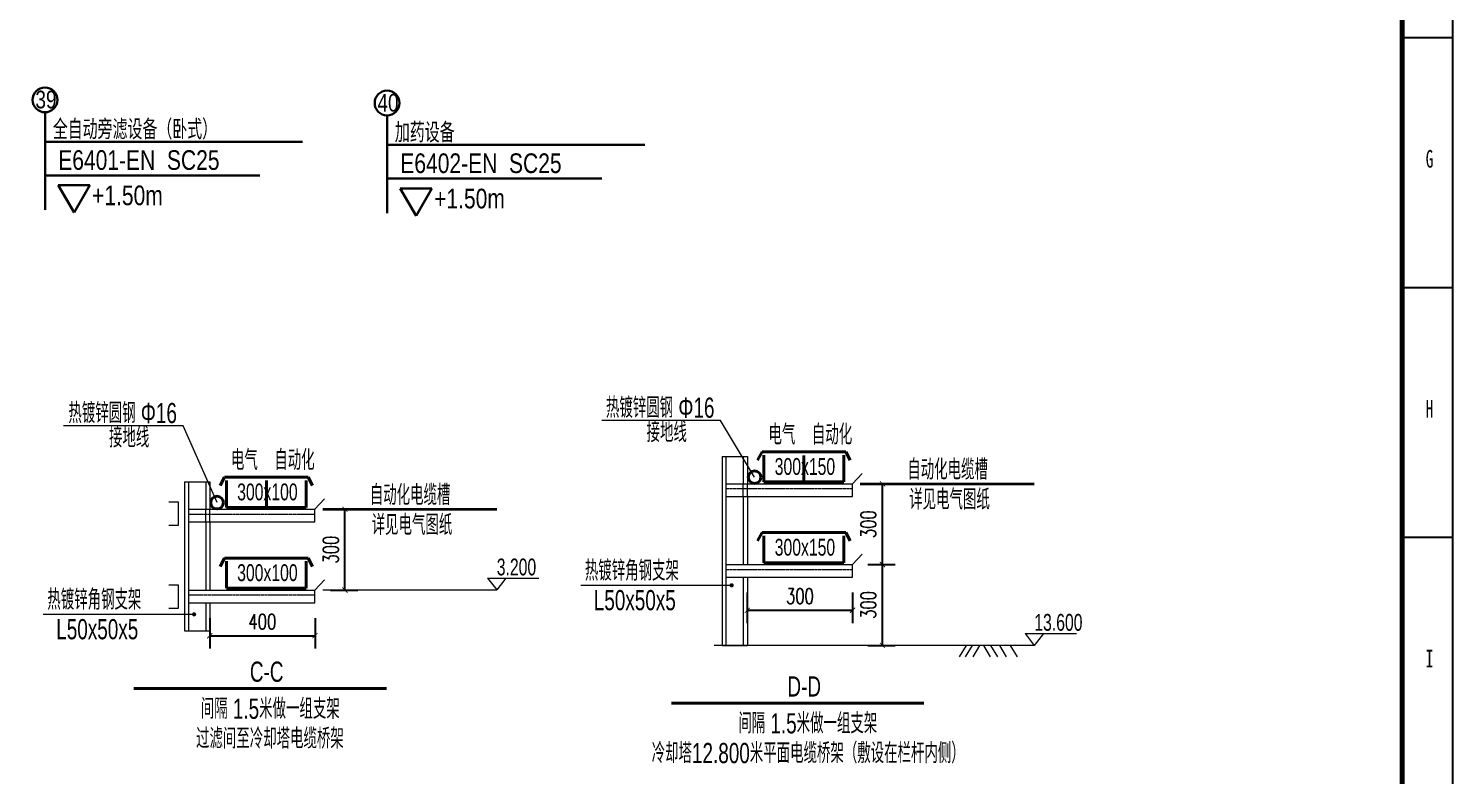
# Model space of a CAD drawing. Header units: millimetres. Extents: x -705761 to 1364679, y -410401 to 446404.
# Drawn here: x -464893 to -436690, y -123439 to -108641 of the extents above; entities that cross this region are included whole.
import ezdxf
from ezdxf.enums import TextEntityAlignment as Align

# ---------------------------------------------------------------- set-up
doc = ezdxf.new("R2010")
doc.units = ezdxf.units.MM
doc.linetypes.add('( Dashed )', pattern=[0.75, 0.5, -0.25])
doc.linetypes.add('DGN Style 2', pattern=[44675.303411, 26805.182046, -17870.121364])
doc.layers.get('DEFPOINTS').update_dxf_attribs({"lineweight": 13})
doc.layers.add('TK', color=7, linetype='Continuous')
doc.layers.add('模板-签名-公用', color=3, linetype='Continuous')
for name, color, linetype, lineweight in [('图框', 7, 'Continuous', 13), ('层 1', 7, 'Continuous', 13), ('层 8', 7, 'Continuous', 0), ('自动化文字', 255, 'Continuous', 35)]:
    doc.layers.add(name, color=color, linetype=linetype, lineweight=lineweight)
doc.styles.add('150 4x2.8', font='BSDI_XW.shx', dxfattribs={"width": 0.7, "height": 19.685039, "bigfont": 'BSDI_HZ.shx'})
doc.styles.add('_TCH_DIM_T3', font='simplex.shx', dxfattribs={"width": 0.705882, "bigfont": 'gbcbig.shx'})
doc.styles.add('bsee', font='BSDI_XW.shx', dxfattribs={"width": 0.8, "bigfont": 'BSDI_HZ.shx'})
doc.styles.add('Style-仿宋_GB2312', font='')
doc.styles.add('宋体', font='', dxfattribs={"width": 0.7, "height": 2.5})
doc.styles.add('首钢设计院H4', font='BSDI_XW.shx', dxfattribs={"width": 0.7, "height": 0.004, "bigfont": 'BSDI_HZ.shx'})
doc.styles.add('首钢设计院H5', font='ROS.shx', dxfattribs={"width": 0.7, "height": 5, "bigfont": 'HzTXT.shx'})
doc.styles.get('Style-仿宋_GB2312').set_extended_font_data('仿宋_GB2312')
doc.styles.get('宋体').set_extended_font_data('SimSun')
doc.dimstyles.new('_TCH_ARCH&&100', dxfattribs={"dimtxt": 297.5, "dimasz": 100, "dimexe": 250, "dimexo": 300, "dimgap": 100, "dimtad": 1, "dimdec": 0, "dimzin": 0, "dimdsep": 46, "dimtxsty": '_TCH_DIM_T3', "dimblk": 'ARCHTICK', "dimcen": 0.09, "dimclrt": 7, "dimazin": 2, "dimtfac": 1, "dimtdec": 0, "dimtix": 1, "dimtmove": 2, "dimatfit": 3, "dimfxl": 1, "dimtolj": 1, "dimtzin": 0, "dimarcsym": 0})

# ---------------------------------------------------------------- blocks, each defined once
blk = doc.blocks.new('BSIET_通用图框_A1+0.5_1')
at = {"layer": '图框', "color": 7, "lineweight": 25}
for p, q in [((0, 297), (-10, 297)), ((0, 247.5), (-10, 247.5)), ((0, 198), (-10, 198))]:
    blk.add_line(p, q, dxfattribs=at)
at = {"layer": '图框', "color": 7, "lineweight": 25, "flags": 128}
for points in [[(-1261, 594), (0, 594), (0, 0), (-1261, 0), (-1261, 594)], [(-10, 584), (-1236, 584), (-1236, 10), (-10, 10), (-10, 584)]]:
    blk.add_lwpolyline(points, close=True, dxfattribs=at)
at = {"layer": '图框', "const_width": 1}
blk.add_lwpolyline([(-1236, 584), (-10, 584), (-10, 10), (-1236, 10)], close=True, dxfattribs=at)
at = {"layer": 'TK', "lineweight": 25, "style": '宋体', "width": 0.7, "flags": 3}
for tag, p in [('LZHQ_N会签10_T6_H6', (-1248.11, 94.08)), ('LZHQ_N会签9_T6_H6', (-1248.24, 86.08)), ('LZHQ_N会签8_T6_H6', (-1248.24, 78.08)), ('LZHQ_N会签7_T6_H6', (-1248.36, 70.08)), ('LZHQ_N会签6_T6_H6', (-1248.25, 62.08)), ('LZHQ_N会签5_T6_H6', (-1248.25, 54.08)), ('LZHQ_N会签4_T6_H6', (-1248.25, 46.08)), ('LZHQ_N会签3_T6_H6', (-1248.25, 38.08)), ('LZHQ_N会签2_T6_H6', (-1248.25, 30.08)), ('LZHQ_N会签1_T6_H6', (-1248.25, 22.08))]:
    blk.add_attdef(tag, text='', height=2.5, dxfattribs=at).set_placement(p, align=Align.MIDDLE)
at = {"layer": '图框', "color": 7, "lineweight": 25, "style": 'Style-仿宋_GB2312', "width": 0.628572}
for s, p in [('G', (-4.56, 273.04)), ('H', (-4.56, 223.54)), ('I', (-4.56, 174.04))]:
    blk.add_text(s, height=3.5, dxfattribs=at).set_placement(p, align=Align.MIDDLE_CENTER)
at = {"layer": '模板-签名-公用', "lineweight": 25, "style": '宋体', "width": 0.7, "flags": 3}
blk.add_attdef('LZFRAME', (-45.91, 7.06), '', height=3, dxfattribs=at)
at = {"layer": '模板-签名-公用', "lineweight": 25, "style": '宋体', "width": 0.7}
blk.add_attdef('LZTQINS', text='', height=2, dxfattribs=at).set_placement((-10, 10), align=Align.MIDDLE)
blk = doc.blocks.new('_ARCHTICK')
at = {"color": 0, "linetype": 'ByBlock', "const_width": 0.15}
blk.add_lwpolyline([(-0.5, -0.5), (0.5, 0.5)], dxfattribs=at)
blk = doc.blocks.new('*D187')
at = {"layer": 'DEFPOINTS', "color": 0, "linetype": 'Continuous', "lineweight": 40, "transparency": 16777216}
for p in [(-461302, -120015), (-459218, -120015), (-459218, -120670)]:
    blk.add_point(p, dxfattribs=at)
at = {"layer": '图框', "color": 0, "linetype": 'Continuous', "lineweight": -2, "transparency": 16777216}
for p, q in [((-461302, -120320), (-461302, -120924)), ((-459218, -120320), (-459218, -120924)), ((-461302, -120670), (-459218, -120670))]:
    blk.add_line(p, q, dxfattribs=at)
at = {"layer": '图框', "color": 0, "linetype": 'Continuous', "lineweight": -2, "transparency": 16777216, "xscale": 101.6, "yscale": 101.6, "zscale": 101.6, "rotation": 180}
blk.add_blockref('_ARCHTICK', (-461302, -120670), dxfattribs=at)
at = {"layer": '图框', "color": 0, "linetype": 'Continuous', "lineweight": -2, "transparency": 16777216, "xscale": 101.6, "yscale": 101.6, "zscale": 101.6}
blk.add_blockref('_ARCHTICK', (-459218, -120670), dxfattribs=at)
at = {"layer": '图框', "color": 7, "linetype": 'Continuous', "lineweight": 13, "transparency": 16777216, "insert": (-460260, -120391), "char_height": 302.26, "attachment_point": 5, "style": '_TCH_DIM_T3'}
blk.add_mtext('\\A1;\\H1x;\\W0.705882;400', dxfattribs=at)
blk = doc.blocks.new('*D188')
at = {"layer": 'DEFPOINTS', "color": 0, "linetype": 'Continuous', "lineweight": 40, "transparency": 16777216}
for p in [(-459218, -118165), (-458626, -118165), (-459218, -119765)]:
    blk.add_point(p, dxfattribs=at)
at = {"layer": '图框', "color": 0, "linetype": 'Continuous', "lineweight": -2, "transparency": 16777216}
for p, q in [((-458914, -118165), (-458372, -118165)), ((-458626, -119765), (-458626, -118165)), ((-458914, -119765), (-458372, -119765))]:
    blk.add_line(p, q, dxfattribs=at)
at = {"layer": '图框', "color": 0, "linetype": 'Continuous', "lineweight": -2, "transparency": 16777216, "xscale": 101.6, "yscale": 101.6, "zscale": 101.6}
for p, rotation in [((-458626, -118165), 90), ((-458626, -119765), 270)]:
    blk.add_blockref('_ARCHTICK', p, dxfattribs=dict(at, rotation=rotation))
at = {"layer": '图框', "color": 7, "linetype": 'Continuous', "lineweight": 13, "transparency": 16777216, "insert": (-458905, -118965), "char_height": 302.26, "attachment_point": 5, "rotation": 90, "style": '_TCH_DIM_T3'}
blk.add_mtext('\\A1;\\H1x;\\W0.705882;300', dxfattribs=at)
blk = doc.blocks.new('*D193')
at = {"layer": 'DEFPOINTS', "color": 0, "linetype": 'Continuous', "lineweight": 40, "transparency": 16777216}
for p in [(-450656, -119511), (-448573, -119511), (-448573, -120166)]:
    blk.add_point(p, dxfattribs=at)
at = {"layer": '图框', "color": 0, "linetype": 'Continuous', "lineweight": -2, "transparency": 16777216}
for p, q in [((-450656, -119816), (-450656, -120420)), ((-448573, -119816), (-448573, -120420)), ((-450656, -120166), (-448573, -120166))]:
    blk.add_line(p, q, dxfattribs=at)
at = {"layer": '图框', "color": 0, "linetype": 'Continuous', "lineweight": -2, "transparency": 16777216, "xscale": 101.6, "yscale": 101.6, "zscale": 101.6, "rotation": 180}
blk.add_blockref('_ARCHTICK', (-450656, -120166), dxfattribs=at)
at = {"layer": '图框', "color": 0, "linetype": 'Continuous', "lineweight": -2, "transparency": 16777216, "xscale": 101.6, "yscale": 101.6, "zscale": 101.6}
blk.add_blockref('_ARCHTICK', (-448573, -120166), dxfattribs=at)
at = {"layer": '图框', "color": 7, "linetype": 'Continuous', "lineweight": 13, "transparency": 16777216, "insert": (-449614, -119887), "char_height": 302.26, "attachment_point": 5, "style": '_TCH_DIM_T3'}
blk.add_mtext('\\A1;\\H1x;\\W0.705882;300', dxfattribs=at)
blk = doc.blocks.new('*D194')
at = {"layer": 'DEFPOINTS', "color": 0, "linetype": 'Continuous', "lineweight": 40, "transparency": 16777216}
for p in [(-448573, -117661), (-447980, -117661), (-448573, -119261)]:
    blk.add_point(p, dxfattribs=at)
at = {"layer": '图框', "color": 0, "linetype": 'Continuous', "lineweight": -2, "transparency": 16777216}
for p, q in [((-448268, -117661), (-447726, -117661)), ((-447980, -119261), (-447980, -117661)), ((-448268, -119261), (-447726, -119261))]:
    blk.add_line(p, q, dxfattribs=at)
at = {"layer": '图框', "color": 0, "linetype": 'Continuous', "lineweight": -2, "transparency": 16777216, "xscale": 101.6, "yscale": 101.6, "zscale": 101.6}
for p, rotation in [((-447980, -117661), 90), ((-447980, -119261), 270)]:
    blk.add_blockref('_ARCHTICK', p, dxfattribs=dict(at, rotation=rotation))
at = {"layer": '图框', "color": 7, "linetype": 'Continuous', "lineweight": 13, "transparency": 16777216, "insert": (-448260, -118461), "char_height": 302.26, "attachment_point": 5, "rotation": 90, "style": '_TCH_DIM_T3'}
blk.add_mtext('\\A1;\\H1x;\\W0.705882;300', dxfattribs=at)
blk = doc.blocks.new('*D195')
at = {"layer": 'DEFPOINTS', "color": 0, "linetype": 'Continuous', "lineweight": 40, "transparency": 16777216}
for p in [(-448573, -119261), (-447980, -119261), (-448573, -120861)]:
    blk.add_point(p, dxfattribs=at)
at = {"layer": '图框', "color": 0, "linetype": 'Continuous', "lineweight": -2, "transparency": 16777216}
for p, q in [((-448268, -119261), (-447726, -119261)), ((-447980, -120861), (-447980, -119261)), ((-448268, -120861), (-447726, -120861))]:
    blk.add_line(p, q, dxfattribs=at)
at = {"layer": '图框', "color": 0, "linetype": 'Continuous', "lineweight": -2, "transparency": 16777216, "xscale": 101.6, "yscale": 101.6, "zscale": 101.6}
for p, rotation in [((-447980, -119261), 90), ((-447980, -120861), 270)]:
    blk.add_blockref('_ARCHTICK', p, dxfattribs=dict(at, rotation=rotation))
at = {"layer": '图框', "color": 7, "linetype": 'Continuous', "lineweight": 13, "transparency": 16777216, "insert": (-448260, -120061), "char_height": 302.26, "attachment_point": 5, "rotation": 90, "style": '_TCH_DIM_T3'}
blk.add_mtext('\\A1;\\H1x;\\W0.705882;300', dxfattribs=at)

msp = doc.modelspace()

# ---------------------------------------------------------------- hatches: boundary and pattern name
at = {"linetype": 'Continuous', "lineweight": 13, "ltscale": 0.016933}
h = msp.add_hatch(color=7, dxfattribs=at)
edge = h.paths.add_edge_path()
edge.add_arc((-450966.46, -119670.47), 41.55, 0, 360)
h = msp.add_hatch(color=7, dxfattribs=at)
edge = h.paths.add_edge_path()
edge.add_arc((-461612.28, -120245.7), 41.55, 0, 360)

# ---------------------------------------------------------------- linework, layer by layer
at = {"color": 7, "linetype": 'Continuous', "lineweight": 13, "ltscale": 0.016933}
for p, q in [((-451185.37, -116407.21, -976.38), (-453536.51, -116407.21, -976.38)), ((-450512.72, -117528.89, -976.38), (-451185.37, -116407.21, -976.38)), ((-461831.19, -116512.79, 0), (-464199.08, -116512.79, 0)), ((-461158.54, -118032.91, 0), (-461831.19, -116512.79, 0)), ((-455801.32, -119526.23, 0), (-454783.17, -119526.23, 0)), ((-455801.32, -119526.23, 0), (-455619.84, -119763.91, 0)), ((-455438.36, -119526.23, 0), (-455619.84, -119763.91, 0)), ((-445155.49, -120623.03, -976.38), (-444137.34, -120623.03, -976.38)), ((-445155.49, -120623.03, -976.38), (-444974.02, -120860.71, -976.38)), ((-444792.54, -120623.03, -976.38), (-444974.02, -120860.71, -976.38))]:
    msp.add_line(p, q, dxfattribs=at)
at = {"color": 7, "linetype": 'Continuous', "lineweight": 35}
for p, q in [((-448419.51, -117660.07, -976.38), (-444974.02, -117660.07, -976.38)), ((-448419.51, -117660.07, -976.38), (-445130.27, -117660.07, -976.38)), ((-448207.12, -117660.07, -976.38), (-444974.02, -117660.07, -976.38)), ((-459065.33, -118164.08, 0), (-455619.84, -118164.08, 0)), ((-459065.33, -118164.08, 0), (-455776.09, -118164.08, 0)), ((-458852.94, -118164.08, 0), (-455619.84, -118164.08, 0))]:
    msp.add_line(p, q, dxfattribs=at)
at = {"layer": '图框', "color": 7, "linetype": 'Continuous', "lineweight": 40}
for p, q in [((-449536.08, -117623.56, -976.38), (-449536.08, -117098.2, -976.38)), ((-460181.9, -118127.58, 0), (-460181.9, -117593.81, 0))]:
    msp.add_line(p, q, dxfattribs=at)
at = {"layer": '图框', "color": 7, "linetype": 'Continuous', "lineweight": 13, "ltscale": 1.016}
for p, q in [((-444974.02, -120860.71, -976.38), (-451312.82, -120860.71, -976.38)), ((-446320.36, -120862.7, -481.41), (-446457.68, -121088.9, -481.41)), ((-446205.74, -120862.7, -481.41), (-446343.05, -121088.9, -481.41)), ((-446055.74, -120862.7, -481.41), (-446193.06, -121088.9, -481.41)), ((-445981.21, -120862.7, -481.41), (-445843.89, -121088.9, -481.41)), ((-445838.7, -120862.7, -481.41), (-445701.38, -121088.9, -481.41)), ((-445664.12, -120862.7, -481.41), (-445526.8, -121088.9, -481.41)), ((-445447.98, -120862.7, -481.41), (-445310.67, -121088.9, -481.41))]:
    msp.add_line(p, q, dxfattribs=at)
at = {"layer": '图框', "color": 2, "linetype": '( Dashed )', "lineweight": 13, "ltscale": 18, "elevation": 992.17}
for points in [[(-462113.54, -118015.12), (-461926.9, -118015.12), (-461926.9, -118486.38), (-462113.54, -118486.38)], [(-462113.54, -119660.33), (-461926.9, -119660.33), (-461926.9, -120131.59), (-462113.54, -120131.59)]]:
    msp.add_lwpolyline(points, dxfattribs=at)
at = {"layer": '层 1', "color": 1, "linetype": 'Continuous', "lineweight": 40, "ltscale": 1.27e-05}
for p, q in [((-450365.31, -117027.7, -976.38), (-450453.06, -117192.95, -976.38)), ((-448706.85, -117027.7, -976.38), (-448619.1, -117192.95, -976.38)), ((-450327.81, -117623.56, -976.38), (-450327.81, -117090.2, -976.38)), ((-450327.81, -117623.56, -976.38), (-450327.81, -117090.2, -976.38)), ((-448744.35, -117623.56, -976.38), (-448744.35, -117090.2, -976.38)), ((-461011.13, -117531.72, 0), (-461098.88, -117696.97, 0)), ((-460973.63, -118127.58, 0), (-460973.63, -117594.22, 0)), ((-460973.63, -118127.58, 0), (-460973.63, -117594.22, 0)), ((-459390.18, -118127.58, 0), (-459390.18, -117594.22, 0)), ((-459352.68, -117531.72, 0), (-459264.93, -117696.97, 0)), ((-450365.31, -118627.53, -976.38), (-450453.06, -118792.78, -976.38)), ((-450327.81, -119223.38, -976.38), (-450327.81, -118690.03, -976.38)), ((-450327.81, -119223.38, -976.38), (-450327.81, -118690.03, -976.38)), ((-448744.35, -119223.38, -976.38), (-448744.35, -118690.03, -976.38)), ((-448706.85, -118627.53, -976.38), (-448619.1, -118792.78, -976.38)), ((-461011.13, -119131.54, 0), (-461098.88, -119296.79, 0)), ((-460973.63, -119727.4, 0), (-460973.63, -119194.04, 0)), ((-460973.63, -119727.4, 0), (-460973.63, -119194.04, 0)), ((-459390.18, -119727.4, 0), (-459390.18, -119194.04, 0)), ((-459352.68, -119131.54, 0), (-459264.93, -119296.79, 0))]:
    msp.add_line(p, q, dxfattribs=at)
at = {"layer": '层 1', "color": 7, "linetype": 'Continuous', "lineweight": 40, "ltscale": 1.27e-05}
for p, q in [((-450365.31, -117027.7, -976.38), (-448706.85, -117027.7, -976.38)), ((-450365.31, -117027.7, -976.38), (-448706.85, -117027.7, -976.38)), ((-461011.13, -117531.72, 0), (-459352.68, -117531.72, 0)), ((-461011.13, -117531.72, 0), (-459352.68, -117531.72, 0)), ((-450327.81, -117623.56, -976.38), (-448744.35, -117623.56, -976.38)), ((-450327.81, -117623.56, -976.38), (-448744.35, -117623.56, -976.38)), ((-460973.63, -118127.58, 0), (-459390.18, -118127.58, 0)), ((-460973.63, -118127.58, 0), (-459390.18, -118127.58, 0)), ((-450365.31, -118627.53, -976.38), (-448706.85, -118627.53, -976.38)), ((-450365.31, -118627.53, -976.38), (-448706.85, -118627.53, -976.38)), ((-461011.13, -119131.54, 0), (-459352.68, -119131.54, 0)), ((-461011.13, -119131.54, 0), (-459352.68, -119131.54, 0)), ((-450327.81, -119223.38, -976.38), (-448744.35, -119223.38, -976.38)), ((-450327.81, -119223.38, -976.38), (-448744.35, -119223.38, -976.38)), ((-460973.63, -119727.4, 0), (-459390.18, -119727.4, 0)), ((-460973.63, -119727.4, 0), (-459390.18, -119727.4, 0))]:
    msp.add_line(p, q, dxfattribs=at)
at = {"layer": '层 1', "color": 7, "linetype": 'Continuous', "lineweight": 13, "ltscale": 1.27e-05}
for p, q in [((-451156.09, -117120.33, -976.38), (-451156.09, -120860.71, -976.38)), ((-451156.09, -117120.33, -976.38), (-450655.85, -117120.33, -976.38)), ((-450655.85, -117120.33, -976.38), (-450655.85, -117661.2, -976.38)), ((-448572.51, -117661.06, -976.38), (-448383.52, -117456.56, -976.38)), ((-448572.51, -117661.06, -976.38), (-448383.52, -117456.56, -976.38)), ((-461801.92, -117624.35, 0), (-461801.92, -120573.75, 0)), ((-461801.92, -117624.35, 0), (-461301.67, -117624.35, 0)), ((-461301.67, -117624.35, 0), (-461301.67, -118165.21, 0)), ((-451080.24, -117661.06, -976.38), (-448572.51, -117661.06, -976.38)), ((-451080.24, -117661.06, -976.38), (-448572.51, -117661.06, -976.38)), ((-450655.85, -117911.19, -976.38), (-450655.85, -117661.06, -976.38)), ((-448572.51, -117911.06, -976.38), (-448572.51, -117661.06, -976.38)), ((-448572.51, -117911.06, -976.38), (-448572.51, -117661.06, -976.38)), ((-461726.06, -118165.08, 0), (-459218.34, -118165.08, 0)), ((-461726.06, -118165.08, 0), (-459218.34, -118165.08, 0)), ((-461301.67, -118415.21, 0), (-461301.67, -118165.08, 0)), ((-459218.34, -118165.08, 0), (-459029.34, -117960.58, 0)), ((-459218.34, -118165.08, 0), (-459029.34, -117960.58, 0)), ((-459218.34, -118415.07, 0), (-459218.34, -118165.08, 0)), ((-459218.34, -118415.07, 0), (-459218.34, -118165.08, 0)), ((-451080.24, -117911.06, -976.38), (-448572.51, -117911.06, -976.38)), ((-451080.24, -117911.06, -976.38), (-448572.51, -117911.06, -976.38)), ((-450655.85, -117911.06, -976.38), (-450655.85, -119260.88, -976.38)), ((-461726.06, -118415.07, 0), (-459218.34, -118415.07, 0)), ((-461726.06, -118415.07, 0), (-459218.34, -118415.07, 0)), ((-461301.67, -118415.07, 0), (-461301.67, -119764.9, 0)), ((-451080.24, -119260.88, -976.38), (-448572.51, -119260.88, -976.38)), ((-451080.24, -119260.88, -976.38), (-448572.51, -119260.88, -976.38)), ((-448572.51, -119260.88, -976.38), (-448383.52, -119056.39, -976.38)), ((-448572.51, -119260.88, -976.38), (-448383.52, -119056.39, -976.38)), ((-448572.51, -119510.88, -976.38), (-448572.51, -119260.88, -976.38)), ((-448572.51, -119510.88, -976.38), (-448572.51, -119260.88, -976.38)), ((-459218.34, -119764.9, 0), (-459029.34, -119560.4, 0)), ((-459218.34, -119764.9, 0), (-459029.34, -119560.4, 0)), ((-451080.24, -119510.88, -976.38), (-448572.51, -119510.88, -976.38)), ((-451080.24, -119510.88, -976.38), (-448572.51, -119510.88, -976.38)), ((-450655.85, -119510.88, -976.38), (-450655.85, -120864.98, -976.38)), ((-450655.85, -119510.88, -976.38), (-450655.85, -120860.71, -976.38)), ((-461726.06, -119764.9, 0), (-459218.34, -119764.9, 0)), ((-461726.06, -119764.9, 0), (-459218.34, -119764.9, 0)), ((-459218.34, -120014.9, 0), (-459218.34, -119764.9, 0)), ((-459218.34, -120014.9, 0), (-459218.34, -119764.9, 0)), ((-461726.06, -120014.9, 0), (-459218.34, -120014.9, 0)), ((-461726.06, -120014.9, 0), (-459218.34, -120014.9, 0)), ((-461301.67, -120014.9, 0), (-461301.67, -120573.75, 0)), ((-461301.67, -120014.9, 0), (-461301.67, -120573.75, 0)), ((-461801.92, -120573.75, 0), (-461301.67, -120573.75, 0)), ((-451156.09, -120860.71, -976.38), (-450655.85, -120860.71, -976.38))]:
    msp.add_line(p, q, dxfattribs=at)
at = {"layer": '层 1', "color": 62, "linetype": 'Continuous', "lineweight": 13, "ltscale": 1.27e-05}
for p, q in [((-451080.24, -117120.33, -976.38), (-451080.24, -120860.71, -976.38)), ((-450737.17, -117120.33, -976.38), (-450737.17, -117661.2, -976.38)), ((-461726.06, -117624.35, 0), (-461726.06, -120573.75, 0)), ((-461383, -117624.35, 0), (-461383, -118165.21, 0)), ((-450737.17, -117911.19, -976.38), (-450737.17, -117661.06, -976.38)), ((-461383, -118415.21, 0), (-461383, -118165.08, 0)), ((-450737.17, -117909.93, -976.38), (-450737.17, -119260.88, -976.38)), ((-450737.17, -117911.06, -976.38), (-450737.17, -119260.88, -976.38)), ((-461383, -118413.95, 0), (-461383, -119764.9, 0)), ((-461383, -118415.07, 0), (-461383, -119764.9, 0)), ((-450737.17, -119510.88, -976.38), (-450737.17, -120860.71, -976.38)), ((-461383, -120014.9, 0), (-461383, -120573.75, 0))]:
    msp.add_line(p, q, dxfattribs=at)
at = {"layer": '层 1', "color": 7, "linetype": 'DGN Style 2', "lineweight": 13, "ltscale": 1.27e-05}
for p, q in [((-451080.24, -117754.81, -976.38), (-448572.51, -117754.81, -976.38)), ((-451080.24, -117754.81, -976.38), (-448572.51, -117754.81, -976.38)), ((-461726.06, -118258.82, 0), (-459218.34, -118258.82, 0)), ((-461726.06, -118258.82, 0), (-459218.34, -118258.82, 0)), ((-451080.24, -119354.63, -976.38), (-448572.51, -119354.63, -976.38)), ((-451080.24, -119354.63, -976.38), (-448572.51, -119354.63, -976.38)), ((-461726.06, -119858.65, 0), (-459218.34, -119858.65, 0)), ((-461726.06, -119858.65, 0), (-459218.34, -119858.65, 0))]:
    msp.add_line(p, q, dxfattribs=at)
at = {"layer": '层 1', "color": 7, "linetype": 'Continuous', "lineweight": 13, "ltscale": 1.016e-05}
for p, q in [((-453955.21, -119670.47, -976.38), (-450966.46, -119670.47, -976.38)), ((-464601.03, -120245.7, 0), (-461612.28, -120245.7, 0))]:
    msp.add_line(p, q, dxfattribs=at)
at = {"layer": '层 1', "color": 7, "linetype": 'Continuous', "lineweight": 40, "ltscale": 0.016933}
for p, q in [((-462804.99, -121714.39, 0), (-457803.9, -121714.39, 0)), ((-452159.17, -122003.44, -976.38), (-447158.08, -122003.44, -976.38))]:
    msp.add_line(p, q, dxfattribs=at)
at = {"layer": '层 1', "color": 7, "linetype": 'Continuous', "lineweight": 40, "ltscale": 1.27e-05}
for centre in [(-450512.72, -117528.89, -976.38), (-461158.54, -118032.91, 0)]:
    msp.add_circle(centre, 125, dxfattribs=at)
at = {"layer": '层 8', "color": 7, "linetype": 'Continuous', "lineweight": 13, "ltscale": 0.016933}
for p, q in [((-448419.51, -117660.07, -976.38), (-444974.02, -117660.07, -976.38)), ((-448419.51, -117660.07, -976.38), (-444974.02, -117660.07, -976.38)), ((-448419.51, -117660.07, -976.38), (-445130.27, -117660.07, -976.38)), ((-448419.51, -117660.07, -976.38), (-444974.02, -117660.07, -976.38)), ((-448419.51, -117660.07, -976.38), (-445130.27, -117660.07, -976.38)), ((-448207.12, -117660.07, -976.38), (-444974.02, -117660.07, -976.38)), ((-459065.33, -119763.91, 0), (-455619.84, -119763.91, 0)), ((-459065.33, -119763.91, 0), (-455776.09, -119763.91, 0)), ((-458852.94, -119763.91, 0), (-455619.84, -119763.91, 0))]:
    msp.add_line(p, q, dxfattribs=at)
at = {"layer": '自动化文字', "color": 1, "lineweight": 30}
for p, q in [((-464565.27, -112236.41), (-464565.27, -110300.82)), ((-457790.69, -112299.19), (-457790.69, -110363.6)), ((-459463.43, -110885.35), (-464565.27, -110885.35)), ((-460311.64, -110885.35), (-464565.27, -110885.35)), ((-452688.85, -110948.12), (-457790.7, -110948.12)), ((-453537.06, -110948.12), (-457790.7, -110948.12)), ((-460311.64, -111551.34), (-464565.27, -111551.34)), ((-453537.06, -111614.12), (-457790.7, -111614.12)), ((-463676.14, -111746.26), (-464303.41, -111746.26)), ((-464303.41, -111746.26), (-463989.78, -112289.54)), ((-463989.78, -112289.54), (-463676.14, -111746.26)), ((-456901.57, -111809.04), (-457528.83, -111809.04)), ((-457528.83, -111809.04), (-457215.2, -112352.32)), ((-457215.2, -112352.32), (-456901.57, -111809.04))]:
    msp.add_line(p, q, dxfattribs=at)
for centre in [(-464565.27, -110055.49), (-457790.69, -110118.27)]:
    msp.add_circle(centre, 245.33, dxfattribs=at)

# ---------------------------------------------------------------- block references
at = {"layer": '图框', "xscale": 100, "yscale": 100, "zscale": 100}
msp.add_blockref('BSIET_通用图框_A1+0.5_1', (-436689.82, -138526.46), dxfattribs=at)

# ---------------------------------------------------------------- texts
at = {"color": 7, "linetype": 'Continuous', "lineweight": 13, "style": '150 4x2.8', "width": 0.7}
for s, p in [('3.200', (-455618.32, -119141.19, 0)), ('13.600', (-444972.5, -120237.99, -976.38))]:
    msp.add_text(s, height=333.333, dxfattribs=at).set_placement(p, align=Align.TOP_LEFT)
at = {"color": 7, "linetype": 'Continuous', "lineweight": 13, "char_height": 400, "line_spacing_factor": 0.6, "style": '首钢设计院H4'}
for s, insert, attachment_point, rotation in [('\\H1x;\\W0.7;热镀锌圆钢 Φ16', (-451306.86, -115952.94, -942.51), 3, 0.000006), ('\\H1x;\\W0.7;热镀锌圆钢 Φ16', (-461952.68, -116058.53, 33.87), 3, 0.000006), ('\\H1x;\\W0.7;接地线', (-451853.72, -116435.86, -942.51), 3, 0.000006), ('\\H1x;\\W0.7;电气', (-450237.34, -116484.75, -976.39), 1, 359.999994), ('\\H1x;\\W0.7;自动化', (-449377.47, -116484.75, -976.39), 1, 359.999994), ('\\H1x;\\W0.7;接地线', (-462499.54, -116541.45, 33.87), 3, 0.000006), ('\\H1x;\\W0.7;电气', (-460883.17, -116988.76, -0.02), 1, 359.999994), ('\\H1x;\\W0.7;自动化', (-460023.3, -116988.76, -0.02), 1, 359.999994), ('\\H1x;\\W0.7;热镀锌角钢支架', (-452011.48, -119179.71, -976.38), 3, 0.000006), ('\\H1x;\\W0.7;热镀锌角钢支架', (-462657.31, -119754.94, 0), 3, 0.000006), ('\\H1x;\\W0.7;间隔 1.5米做一组支架', (-458728.49, -121915.69), 3, 0.000006), ('\\H1x;\\W0.7;间隔 1.5米做一组支架', (-448082.67, -122204.74, -976.38), 3, 0.000006), ('\\H1x;\\W0.7;过滤间至冷却塔电缆桥架', (-458648.27, -122504.4), 3, 0.000006), ('\\H1x;\\W0.7;冷却塔12.800米平面电缆桥架（敷设在栏杆内侧）', (-446350.77, -122793.45, -976.38), 3, 0.000006)]:
    msp.add_mtext(s, dxfattribs=dict(at, insert=insert, attachment_point=attachment_point, rotation=rotation))
at = {"color": 7, "linetype": 'Continuous', "lineweight": 35, "char_height": 400, "attachment_point": 3, "rotation": 0.000006, "line_spacing_factor": 0.6, "style": '首钢设计院H4'}
for s, insert in [('自动化电缆槽', (-445891.4, -117178.01, -976.38)), ('自动化电缆槽', (-456537.22, -117682.03)), ('详见电气图纸', (-445853.92, -117770.82, -976.38)), ('详见电气图纸', (-456499.74, -118274.84))]:
    msp.add_mtext(s, dxfattribs=dict(at, insert=insert))
at = {"layer": '层 1', "color": 7, "linetype": 'Continuous', "lineweight": 13}
for s, insert, char_height, attachment_point, line_spacing_factor, style in [('{\\W0.7;300x150}', (-450113.65, -117150.28, -976.38), 333.3333, 1, 0.72, '首钢设计院H4'), ('\\H1x;\\W0.7;300x100', (-460759.47, -117654.3, 0), 333.3333, 1, 0.72, '首钢设计院H4'), ('{\\W0.7;300x150}', (-450113.65, -118750.11, -976.38), 333.3333, 1, 0.72, '首钢设计院H4'), ('\\H1x;\\W0.7;300x100', (-460759.47, -119254.12, 0), 333.3333, 1, 0.72, '首钢设计院H4'), ('\\H1x;\\W0.7;L50x50x5', (-452884.73, -119967.49, -976.38), 400, 5, 0.6, '首钢设计院H4'), ('\\H1x;\\W0.7;L50x50x5', (-463530.55, -120542.72, 0), 400, 5, 0.6, '首钢设计院H4'), ('\\FBSDI_XW;\\H1x;\\W0.7;C-C', (-460175.04, -121385.35), 400, 5, 0.6, '首钢设计院H5'), ('\\FBSDI_XW;\\H1x;\\W0.7;D-D', (-449529.22, -121674.4, -976.38), 400, 5, 0.6, '首钢设计院H5')]:
    msp.add_mtext(s, dxfattribs=dict(at, insert=insert, char_height=char_height, attachment_point=attachment_point, line_spacing_factor=line_spacing_factor, style=style))
at = {"layer": '自动化文字', "color": 1, "lineweight": 30, "style": 'bsee', "width": 0.8}
for s, height, p in [('39', 350, (-464755.01, -110223.7)), ('40', 350, (-457980.43, -110286.48)), ('全自动旁滤设备（卧式）', 389.2425, (-464411.06, -110835.86)), ('加药设备', 389.242, (-457636.48, -110898.63)), ('E6401-EN  SC25', 389.2425, (-464303.12, -111442.04)), ('E6402-EN  SC25', 389.2425, (-457528.55, -111504.82)), ('+1.50m', 389.242, (-463632.99, -112141.92)), ('+1.50m', 389.242, (-456858.42, -112204.7))]:
    msp.add_text(s, height=height, dxfattribs=at).set_placement(p)

# ---------------------------------------------------------------- dimensions: what is measured, and where the dimension line sits
at = {"layer": '图框', "color": 1, "linetype": 'Continuous', "lineweight": 13}
for base, p1, p2, picture, middle in [((-447980.25, -117661.06, -976.38), (-448572.51, -119260.88, -976.38), (-448572.51, -117661.06, -976.38), '*D194', (-448259.65, -118460.97, -976.38)), ((-458626.07, -118165.08, 0), (-459218.34, -119764.9, 0), (-459218.34, -118165.08, 0), '*D188', (-458905.47, -118964.99, 0)), ((-447980.25, -119260.88, -976.38), (-448572.51, -120860.71, -976.38), (-448572.51, -119260.88, -976.38), '*D195', (-448259.65, -120060.8, -976.38))]:
    dim = msp.add_linear_dim(base=base, p1=p1, p2=p2, angle=90, text='\\H1x;\\W0.705882;300', dimstyle='_TCH_ARCH&&100', override={"dimtxt": 302.26, "dimasz": 101.6, "dimexe": 254, "dimexo": 304.8, "dimgap": 128.27, "dimcen": 0.09144}, dxfattribs=at)
    dim.commit()
    dim.dimension.update_dxf_attribs({"geometry": picture, "text_midpoint": middle})
for base, p1, p2, text, picture, middle in [((-448572.51, -120166.48, -976.38), (-450655.85, -119510.88, -976.38), (-448572.51, -119510.88, -976.38), '\\H1x;\\W0.705882;300', '*D193', (-449614.18, -119887.08, -976.38)), ((-459218.34, -120670.5, 0), (-461301.67, -120014.9, 0), (-459218.34, -120014.9, 0), '\\H1x;\\W0.705882;400', '*D187', (-460260, -120391.1, 0))]:
    dim = msp.add_linear_dim(base=base, p1=p1, p2=p2, text=text, dimstyle='_TCH_ARCH&&100', override={"dimtxt": 302.26, "dimasz": 101.6, "dimexe": 254, "dimexo": 304.8, "dimgap": 128.27, "dimcen": 0.09144}, dxfattribs=at)
    dim.commit()
    dim.dimension.update_dxf_attribs({"geometry": picture, "text_midpoint": middle})

doc.saveas('drawing.dxf')
